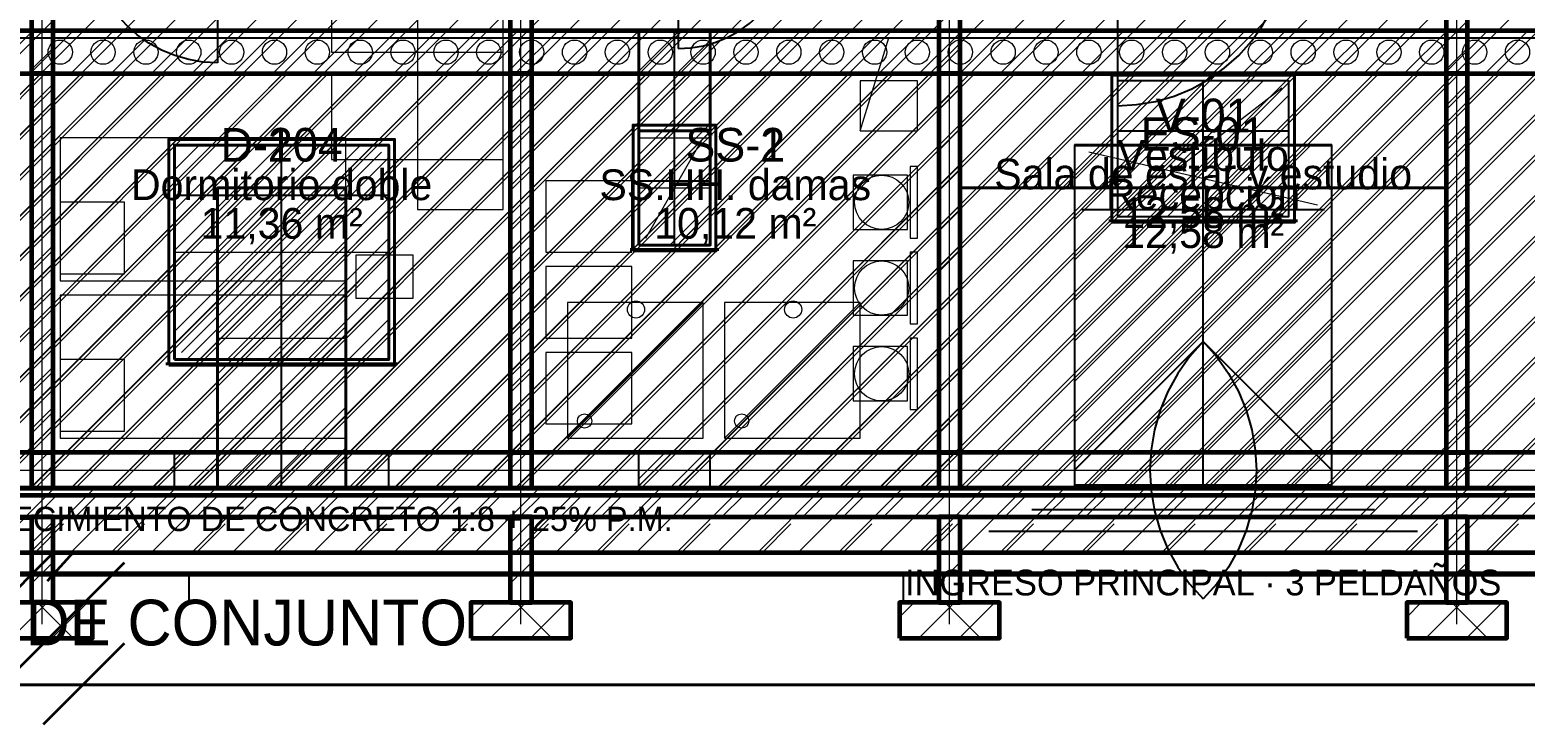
# Model space of a CAD drawing. Header units: metres. Extents: x -8 to 108, y -41 to 108.
# Drawn here: x 10.14 to 20.6, y -1.65 to 3.21 of the extents above; entities that cross this region are included whole.
import ezdxf
from ezdxf.enums import TextEntityAlignment as Align

# ---------------------------------------------------------------- set-up
doc = ezdxf.new("R2010")
doc.units = ezdxf.units.M
for name, color, linetype, lineweight in [('carpinteria', 7, 'CONTINUOUS', 25), ('eje', 7, 'CONTINUOUS', 13), ('fondo', 7, 'CONTINUOUS', 5), ('hatch', 7, 'CONTINUOUS', 9), ('hatch-2', 7, 'CONTINUOUS', 9), ('hormigon', 7, 'CONTINUOUS', 30), ('marco', 7, 'CONTINUOUS', 70), ('marco-fino', 7, 'CONTINUOUS', 25), ('marco-medio', 7, 'CONTINUOUS', 40), ('mobiliario', 7, 'CONTINUOUS', 18), ('muro-corte', 7, 'CONTINUOUS', 60), ('muro-fill', 7, 'CONTINUOUS', 25), ('muro-visto', 7, 'CONTINUOUS', 35), ('sanitario', 7, 'CONTINUOUS', 20), ('sombra', 7, 'CONTINUOUS', 5), ('tabique-fill', 7, 'CONTINUOUS', 30), ('terreno', 7, 'CONTINUOUS', 35), ('texto', 7, 'CONTINUOUS', 5), ('texto-suave', 7, 'CONTINUOUS', 5), ('vidrio', 7, 'CONTINUOUS', 18)]:
    doc.layers.add(name, color=color, linetype=linetype, lineweight=lineweight)

msp = doc.modelspace()

# ---------------------------------------------------------------- linework, layer by layer
at = {"layer": 'carpinteria'}
for p, q in [((11.45, 3.875), (11.45, 2.975)), ((11.45, 3.875), (11.45, 2.975)), ((14.675, 3.875), (14.675, 3.075)), ((14.675, 3.875), (14.675, 3.075)), ((17.75, 3.875), (17.75, 2.675)), ((14.42, 3.2), (14.88, 3.2)), ((14.65, 1.7), (14.65, 3.2)), ((18.35, 1.9), (18.35, 2.85)), ((14.42, 2.5), (14.88, 2.5)), ((14.65, 1.7), (14.65, 2.5)), ((17.75, 2.5), (18.95, 2.5)), ((11.17, 2.4), (12.63, 2.4)), ((11.9, 0.9), (11.9, 2.4)), ((11.9, 0.9), (11.9, 2.4)), ((11.9, 0.9), (11.9, 2.4)), ((18.35, 0), (18.35, 2.4)), ((11.47, 2.1), (12.33, 2.1)), ((11.47, 2.1), (12.33, 2.1)), ((11.9, 0), (11.9, 2.1)), ((11.9, 0), (11.9, 2.1)), ((14.4, 2.15), (14.9, 2.15)), ((14.4, 2.15), (14.9, 2.15)), ((11.15, 2.05), (12.65, 2.05)), ((11.15, 2.05), (12.65, 2.05)), ((17.5, 1.95), (19.2, 1.95)), ((14.42, 1.7), (14.88, 1.7)), ((14.42, 1.7), (14.88, 1.7)), ((17.45, 0.125), (18.35, 1.025)), ((19.25, 0.125), (18.35, 1.025)), ((11.17, 0.9), (12.63, 0.9)), ((11.15, 0.25), (12.65, 0.25)), ((11.15, 0), (11.15, 0.25)), ((11.15, 0.25), (12.65, 0.25)), ((11.15, 0), (11.15, 0.25)), ((12.65, 0), (12.65, 0.25)), ((12.65, 0), (12.65, 0.25)), ((14.4, 0.25), (14.9, 0.25)), ((14.4, 0), (14.4, 0.25)), ((14.4, 0.25), (14.9, 0.25)), ((14.4, 0), (14.4, 0.25)), ((14.9, 0), (14.9, 0.25)), ((14.9, 0), (14.9, 0.25)), ((17.45, 0.125), (17.45, 0.125)), ((19.25, 0.125), (19.25, 0.125)), ((11.15, 0), (12.65, 0)), ((11.15, 0), (12.65, 0)), ((11.47, 0), (12.33, 0)), ((11.47, 0), (12.33, 0)), ((14.4, 0), (14.9, 0)), ((14.4, 0), (14.9, 0))]:
    msp.add_line(p, q, dxfattribs=at)
for points in [[(11.45, 2.975), (11.349, 2.981), (11.25, 2.998), (11.153, 3.026), (11.06, 3.064), (10.971, 3.113), (10.889, 3.171), (10.814, 3.239), (10.746, 3.314), (10.688, 3.396), (10.639, 3.485), (10.601, 3.578), (10.573, 3.675), (10.556, 3.774), (10.55, 3.875)], [(11.45, 2.975), (11.349, 2.981), (11.25, 2.998), (11.153, 3.026), (11.06, 3.064), (10.971, 3.113), (10.889, 3.171), (10.814, 3.239), (10.746, 3.314), (10.688, 3.396), (10.639, 3.485), (10.601, 3.578), (10.573, 3.675), (10.556, 3.774), (10.55, 3.875)], [(14.675, 3.075), (14.765, 3.08), (14.853, 3.095), (14.939, 3.12), (15.022, 3.154), (15.101, 3.198), (15.174, 3.25), (15.241, 3.309), (15.3, 3.376), (15.352, 3.449), (15.396, 3.528), (15.43, 3.611), (15.455, 3.697), (15.47, 3.785), (15.475, 3.875)], [(14.675, 3.075), (14.765, 3.08), (14.853, 3.095), (14.939, 3.12), (15.022, 3.154), (15.101, 3.198), (15.174, 3.25), (15.241, 3.309), (15.3, 3.376), (15.352, 3.449), (15.396, 3.528), (15.43, 3.611), (15.455, 3.697), (15.47, 3.785), (15.475, 3.875)], [(17.75, 2.675), (17.884, 2.683), (18.017, 2.705), (18.146, 2.742), (18.271, 2.794), (18.388, 2.859), (18.498, 2.937), (18.599, 3.026), (18.688, 3.127), (18.766, 3.237), (18.831, 3.354), (18.883, 3.479), (18.92, 3.608), (18.942, 3.741), (18.95, 3.875)], [(18.35, 1.025), (18.255, 0.919), (18.172, 0.802), (18.103, 0.677), (18.049, 0.545), (18.009, 0.408), (17.985, 0.268), (17.977, 0.125), (17.985, -0.018), (18.009, -0.158), (18.049, -0.295), (18.103, -0.427), (18.172, -0.552), (18.255, -0.669), (18.35, -0.775)], [(18.35, 1.025), (18.445, 0.919), (18.528, 0.802), (18.597, 0.677), (18.651, 0.545), (18.691, 0.408), (18.715, 0.268), (18.723, 0.125), (18.715, -0.018), (18.691, -0.158), (18.651, -0.295), (18.597, -0.427), (18.528, -0.552), (18.445, -0.669), (18.35, -0.775)]]:
    msp.add_lwpolyline(points, dxfattribs=at)
for points in [[(17.75, 1.9), (18.95, 1.9), (18.95, 2.85), (17.75, 2.85)], [(14.4, 1.7), (14.9, 1.7), (14.9, 2.5), (14.4, 2.5)], [(14.4, 1.7), (14.9, 1.7), (14.9, 2.5), (14.4, 2.5)], [(11.15, 0.9), (12.65, 0.9), (12.65, 2.4), (11.15, 2.4)], [(11.15, 0.9), (12.65, 0.9), (12.65, 2.4), (11.15, 2.4)], [(17.45, 0), (19.25, 0), (19.25, 2.4), (17.45, 2.4)]]:
    msp.add_lwpolyline(points, close=True, dxfattribs=at)
at = {"layer": 'eje'}
for p, q in [((10.225, -0.95), (10.225, 10.55)), ((10.225, -0.95), (10.225, 10.55)), ((13.575, -0.95), (13.575, 10.55)), ((13.575, -0.95), (13.575, 10.55)), ((16.575, -0.95), (16.575, 10.55)), ((16.575, -0.95), (16.575, 10.55)), ((20.125, -0.95), (20.125, 10.55)), ((20.125, -0.95), (20.125, 10.55)), ((-0.95, 0.125), (24.95, 0.125)), ((-0.95, 0.125), (24.95, 0.125))]:
    msp.add_line(p, q, dxfattribs=at)
at = {"layer": 'fondo'}
for points in [[(14.4, 1.7), (14.9, 1.7), (14.9, 3.2), (14.4, 3.2)], [(17.75, 1.9), (18.95, 1.9), (18.95, 2.85), (17.75, 2.85)], [(14.4, 1.7), (14.9, 1.7), (14.9, 2.5), (14.4, 2.5)], [(14.4, 1.7), (14.9, 1.7), (14.9, 2.5), (14.4, 2.5)], [(14.4, 1.7), (14.9, 1.7), (14.9, 2.5), (14.4, 2.5)], [(11.15, 0.9), (12.65, 0.9), (12.65, 2.4), (11.15, 2.4)], [(11.15, 0.9), (12.65, 0.9), (12.65, 2.4), (11.15, 2.4)], [(11.15, 0.9), (12.65, 0.9), (12.65, 2.4), (11.15, 2.4)], [(17.45, 0), (19.25, 0), (19.25, 2.4), (17.45, 2.4)], [(11.45, 0), (12.35, 0), (12.35, 2.1), (11.45, 2.1)], [(11.45, 0), (12.35, 0), (12.35, 2.1), (11.45, 2.1)], [(11.15, 0), (12.65, 0), (12.65, 0.25), (11.15, 0.25)], [(11.15, 0), (12.65, 0), (12.65, 0.25), (11.15, 0.25)], [(14.4, 0), (14.9, 0), (14.9, 0.25), (14.4, 0.25)], [(14.4, 0), (14.9, 0), (14.9, 0.25), (14.4, 0.25)], [(17.45, 0), (19.25, 0), (19.25, 0.25), (17.45, 0.25)]]:
    msp.add_lwpolyline(points, close=True, dxfattribs=at)
at = {"layer": 'hatch'}
for p, q in [((7.029, 0), (13.529, 6.5)), ((7.029, 0), (13.529, 6.5)), ((7.312, 0), (13.812, 6.5)), ((7.312, 0), (13.812, 6.5)), ((7.595, 0), (14.095, 6.5)), ((7.595, 0), (14.095, 6.5)), ((7.878, 0), (14.378, 6.5)), ((7.878, 0), (14.378, 6.5)), ((8.161, 0), (14.661, 6.5)), ((8.161, 0), (14.661, 6.5)), ((8.444, 0), (14.944, 6.5)), ((8.444, 0), (14.944, 6.5)), ((8.726, 0), (15.226, 6.5)), ((8.726, 0), (15.226, 6.5)), ((9.009, 0), (15.509, 6.5)), ((9.009, 0), (15.509, 6.5)), ((9.292, 0), (15.792, 6.5)), ((9.292, 0), (15.792, 6.5)), ((9.575, 0), (16.075, 6.5)), ((9.575, 0), (16.075, 6.5)), ((9.858, 0), (16.358, 6.5)), ((9.858, 0), (16.358, 6.5)), ((10.141, 0), (16.641, 6.5)), ((10.141, 0), (16.641, 6.5)), ((10.424, 0), (16.924, 6.5)), ((10.424, 0), (16.924, 6.5)), ((10.706, 0), (17.206, 6.5)), ((10.706, 0), (17.206, 6.5)), ((10.989, 0), (17.489, 6.5)), ((10.989, 0), (17.489, 6.5)), ((11.272, 0), (17.772, 6.5)), ((11.272, 0), (17.772, 6.5)), ((11.555, 0), (18.055, 6.5)), ((11.555, 0), (18.055, 6.5)), ((11.838, 0), (18.338, 6.5)), ((11.838, 0), (18.338, 6.5)), ((12.121, 0), (18.621, 6.5)), ((12.121, 0), (18.621, 6.5)), ((12.403, 0), (18.903, 6.5)), ((12.403, 0), (18.903, 6.5)), ((12.686, 0), (19.186, 6.5)), ((12.686, 0), (19.186, 6.5)), ((12.969, 0), (19.469, 6.5)), ((12.969, 0), (19.469, 6.5)), ((13.252, 0), (19.752, 6.5)), ((13.252, 0), (19.752, 6.5)), ((13.535, 0), (20.035, 6.5)), ((13.535, 0), (20.035, 6.5)), ((13.818, 0), (20.318, 6.5)), ((13.818, 0), (20.318, 6.5)), ((14.101, 0), (20.601, 6.5)), ((14.101, 0), (20.601, 6.5)), ((14.383, 0), (20.883, 6.5)), ((14.383, 0), (20.883, 6.5)), ((14.666, 0), (21.166, 6.5)), ((14.666, 0), (21.166, 6.5)), ((14.949, 0), (21.449, 6.5)), ((14.949, 0), (21.449, 6.5)), ((15.232, 0), (21.732, 6.5)), ((15.232, 0), (21.732, 6.5)), ((15.515, 0), (22.015, 6.5)), ((15.515, 0), (22.015, 6.5)), ((15.798, 0), (22.298, 6.5)), ((15.798, 0), (22.298, 6.5)), ((16.08, 0), (22.58, 6.5)), ((16.08, 0), (22.58, 6.5)), ((16.363, 0), (22.863, 6.5)), ((16.363, 0), (22.863, 6.5)), ((16.646, 0), (23.146, 6.5)), ((16.646, 0), (23.146, 6.5)), ((16.929, 0), (23.429, 6.5)), ((16.929, 0), (23.429, 6.5)), ((17.212, 0), (23.712, 6.5)), ((17.212, 0), (23.712, 6.5)), ((17.495, 0), (23.995, 6.5)), ((17.495, 0), (23.995, 6.5)), ((17.777, 0), (24, 6.223)), ((17.777, 0), (24, 6.223)), ((18.06, 0), (24, 5.94)), ((18.06, 0), (24, 5.94)), ((18.343, 0), (24, 5.657)), ((18.343, 0), (24, 5.657)), ((18.626, 0), (24, 5.374)), ((18.626, 0), (24, 5.374)), ((18.909, 0), (24, 5.091)), ((18.909, 0), (24, 5.091)), ((19.192, 0), (24, 4.808)), ((19.192, 0), (24, 4.808)), ((19.475, 0), (24, 4.525)), ((19.475, 0), (24, 4.525)), ((19.757, 0), (24, 4.243)), ((19.757, 0), (24, 4.243)), ((20.04, 0), (24, 3.96)), ((20.04, 0), (24, 3.96)), ((20.323, 0), (24, 3.677)), ((20.323, 0), (24, 3.677)), ((9.858, 2.9), (10.158, 3.2)), ((10.141, 2.9), (10.441, 3.2)), ((10.424, 2.9), (10.724, 3.2)), ((10.706, 2.9), (11.006, 3.2)), ((10.989, 2.9), (11.289, 3.2)), ((11.272, 2.9), (11.572, 3.2)), ((11.555, 2.9), (11.855, 3.2)), ((11.838, 2.9), (12.138, 3.2)), ((12.121, 2.9), (12.421, 3.2)), ((12.403, 2.9), (12.703, 3.2)), ((12.686, 2.9), (12.986, 3.2)), ((12.969, 2.9), (13.269, 3.2)), ((13.252, 2.9), (13.552, 3.2)), ((13.535, 2.9), (13.835, 3.2)), ((13.818, 2.9), (14.118, 3.2)), ((14.101, 2.9), (14.401, 3.2)), ((14.383, 2.9), (14.683, 3.2)), ((14.4, 2.897), (14.703, 3.2)), ((14.4, 3.18), (14.42, 3.2)), ((14.666, 2.9), (14.966, 3.2)), ((14.949, 2.9), (15.249, 3.2)), ((15.232, 2.9), (15.532, 3.2)), ((15.515, 2.9), (15.815, 3.2)), ((15.798, 2.9), (16.098, 3.2)), ((16.08, 2.9), (16.38, 3.2)), ((16.363, 2.9), (16.663, 3.2)), ((16.646, 2.9), (16.946, 3.2)), ((16.929, 2.9), (17.229, 3.2)), ((17.212, 2.9), (17.512, 3.2)), ((17.495, 2.9), (17.795, 3.2)), ((17.777, 2.9), (18.077, 3.2)), ((18.06, 2.9), (18.36, 3.2)), ((18.343, 2.9), (18.643, 3.2)), ((18.626, 2.9), (18.926, 3.2)), ((18.909, 2.9), (19.209, 3.2)), ((19.192, 2.9), (19.492, 3.2)), ((19.475, 2.9), (19.775, 3.2)), ((19.757, 2.9), (20.057, 3.2)), ((20.04, 2.9), (20.34, 3.2)), ((20.323, 2.9), (20.623, 3.2)), ((10.15, 2.928), (10.3, 3.078)), ((10.15, 2.928), (10.3, 3.078)), ((13.5, 2.928), (13.65, 3.078)), ((13.5, 2.928), (13.65, 3.078)), ((14.4, 2.614), (14.9, 3.114)), ((16.5, 2.928), (16.65, 3.078)), ((16.5, 2.928), (16.65, 3.078)), ((20.05, 2.928), (20.2, 3.078)), ((20.05, 2.928), (20.2, 3.078)), ((7.316, 0), (10.216, 2.9)), ((7.345, 0), (10.245, 2.9)), ((7.599, 0), (10.499, 2.9)), ((7.628, 0), (10.528, 2.9)), ((7.882, 0), (10.782, 2.9)), ((7.911, 0), (10.811, 2.9)), ((8.165, 0), (11.065, 2.9)), ((8.194, 0), (11.094, 2.9)), ((8.448, 0), (11.348, 2.9)), ((8.476, 0), (11.376, 2.9)), ((8.73, 0), (11.63, 2.9)), ((8.759, 0), (11.659, 2.9)), ((9.013, 0), (11.913, 2.9)), ((9.042, 0), (11.942, 2.9)), ((9.296, 0), (12.196, 2.9)), ((9.325, 0), (12.225, 2.9)), ((9.579, 0), (12.479, 2.9)), ((9.608, 0), (12.508, 2.9)), ((9.862, 0), (12.762, 2.9)), ((9.891, 0), (12.791, 2.9)), ((10.145, 0), (13.045, 2.9)), ((10.15, 2.678), (10.3, 2.828)), ((10.174, 0), (13.074, 2.9)), ((10.427, 0), (13.327, 2.9)), ((10.456, 0), (13.356, 2.9)), ((10.71, 0), (13.61, 2.9)), ((10.739, 0), (13.639, 2.9)), ((10.993, 0), (13.893, 2.9)), ((11.022, 0), (13.922, 2.9)), ((11.276, 0), (14.176, 2.9)), ((11.305, 0), (14.205, 2.9)), ((11.559, 0), (14.459, 2.9)), ((11.588, 0), (14.488, 2.9)), ((11.842, 0), (14.742, 2.9)), ((11.871, 0), (14.771, 2.9)), ((12.125, 0), (15.025, 2.9)), ((12.153, 0), (15.053, 2.9)), ((12.407, 0), (15.307, 2.9)), ((12.436, 0), (15.336, 2.9)), ((12.69, 0), (15.59, 2.9)), ((12.719, 0), (15.619, 2.9)), ((12.973, 0), (15.873, 2.9)), ((13.002, 0), (15.902, 2.9)), ((13.256, 0), (16.156, 2.9)), ((13.285, 0), (16.185, 2.9)), ((13.5, 2.678), (13.65, 2.828)), ((13.539, 0), (16.439, 2.9)), ((13.568, 0), (16.468, 2.9)), ((13.822, 0), (16.65, 2.828)), ((13.851, 0), (16.751, 2.9)), ((14.133, 0), (17.033, 2.9)), ((14.4, 2.331), (14.9, 2.831)), ((14.416, 0), (17.316, 2.9)), ((14.699, 0), (17.599, 2.9)), ((14.982, 0), (17.882, 2.9)), ((15.265, 0), (18.165, 2.9)), ((15.548, 0), (18.448, 2.9)), ((15.83, 0), (18.73, 2.9)), ((16.113, 0), (19.013, 2.9)), ((16.396, 0), (19.296, 2.9)), ((16.5, 2.678), (16.65, 2.828)), ((16.679, 0), (19.579, 2.9)), ((16.962, 0), (19.862, 2.9)), ((17.245, 0), (20.145, 2.9)), ((17.527, 0), (20.427, 2.9)), ((17.75, 2.114), (18.486, 2.85)), ((17.75, 2.397), (18.203, 2.85)), ((17.75, 2.68), (17.92, 2.85)), ((17.81, 0), (20.71, 2.9)), ((17.819, 1.9), (18.769, 2.85)), ((18.093, 0), (20.993, 2.9)), ((18.376, 0), (21.276, 2.9)), ((18.659, 0), (21.559, 2.9)), ((18.942, 0), (21.842, 2.9)), ((19.225, 0), (22.125, 2.9)), ((19.507, 0), (22.407, 2.9)), ((19.79, 0), (22.69, 2.9)), ((20.05, 2.678), (20.2, 2.828)), ((20.073, 0), (22.973, 2.9)), ((20.356, 0), (23.256, 2.9)), ((10.15, 2.646), (10.3, 2.796)), ((10.15, 2.646), (10.3, 2.796)), ((13.5, 2.646), (13.65, 2.796)), ((13.5, 2.646), (13.65, 2.796)), ((16.5, 2.646), (16.65, 2.796)), ((16.5, 2.646), (16.65, 2.796)), ((18.101, 1.9), (18.95, 2.749)), ((20.05, 2.646), (20.2, 2.796)), ((20.05, 2.646), (20.2, 2.796)), ((10.15, 2.396), (10.3, 2.546)), ((10.15, 2.363), (10.3, 2.513)), ((10.15, 2.363), (10.3, 2.513)), ((13.5, 2.396), (13.65, 2.546)), ((13.5, 2.363), (13.65, 2.513)), ((13.5, 2.363), (13.65, 2.513)), ((14.104, 0), (16.65, 2.546)), ((14.4, 2.049), (14.9, 2.549)), ((16.5, 2.396), (16.65, 2.546)), ((16.5, 2.363), (16.65, 2.513)), ((16.5, 2.363), (16.65, 2.513)), ((20.05, 2.396), (20.2, 2.546)), ((20.05, 2.363), (20.2, 2.513)), ((20.05, 2.363), (20.2, 2.513)), ((14.4, 2.049), (14.851, 2.5)), ((14.4, 2.331), (14.569, 2.5)), ((14.4, 2.049), (14.851, 2.5)), ((14.4, 2.331), (14.569, 2.5)), ((14.4, 2.049), (14.851, 2.5)), ((14.4, 2.331), (14.569, 2.5)), ((18.384, 1.9), (18.95, 2.466)), ((11.15, 1.097), (12.453, 2.4)), ((11.15, 1.38), (12.17, 2.4)), ((11.15, 1.663), (11.887, 2.4)), ((11.15, 1.946), (11.604, 2.4)), ((11.15, 2.228), (11.322, 2.4)), ((11.15, 1.097), (12.453, 2.4)), ((11.15, 1.38), (12.17, 2.4)), ((11.15, 1.663), (11.887, 2.4)), ((11.15, 1.946), (11.604, 2.4)), ((11.15, 2.228), (11.322, 2.4)), ((11.15, 1.097), (12.453, 2.4)), ((11.15, 1.38), (12.17, 2.4)), ((11.15, 1.663), (11.887, 2.4)), ((11.15, 1.946), (11.604, 2.4)), ((11.15, 2.228), (11.322, 2.4)), ((11.236, 0.9), (12.65, 2.314)), ((11.236, 0.9), (12.65, 2.314)), ((11.236, 0.9), (12.65, 2.314)), ((17.45, 0.746), (19.104, 2.4)), ((17.45, 1.028), (18.822, 2.4)), ((17.45, 1.311), (18.539, 2.4)), ((17.45, 1.594), (18.256, 2.4)), ((17.45, 1.877), (17.973, 2.4)), ((17.45, 2.16), (17.69, 2.4)), ((10.15, 2.113), (10.3, 2.263)), ((10.15, 2.08), (10.3, 2.23)), ((10.15, 2.08), (10.3, 2.23)), ((13.5, 2.113), (13.65, 2.263)), ((13.5, 2.08), (13.65, 2.23)), ((13.5, 2.08), (13.65, 2.23)), ((14.387, 0), (16.65, 2.263)), ((14.4, 1.766), (14.9, 2.266)), ((14.4, 1.766), (14.9, 2.266)), ((14.4, 1.766), (14.9, 2.266)), ((14.4, 1.766), (14.9, 2.266)), ((16.5, 2.113), (16.65, 2.263)), ((16.5, 2.08), (16.65, 2.23)), ((16.5, 2.08), (16.65, 2.23)), ((17.45, 0.463), (19.25, 2.263)), ((20.05, 2.113), (20.2, 2.263)), ((20.05, 2.08), (20.2, 2.23)), ((20.05, 2.08), (20.2, 2.23)), ((11.45, 1.363), (12.187, 2.1)), ((11.45, 1.646), (11.904, 2.1)), ((11.45, 1.928), (11.622, 2.1)), ((11.45, 1.363), (12.187, 2.1)), ((11.45, 1.646), (11.904, 2.1)), ((11.45, 1.928), (11.622, 2.1)), ((18.667, 1.9), (18.95, 2.183)), ((11.519, 0.9), (12.65, 2.031)), ((11.519, 0.9), (12.65, 2.031)), ((11.519, 0.9), (12.65, 2.031)), ((10.15, 1.83), (10.3, 1.98)), ((10.15, 1.797), (10.3, 1.947)), ((10.15, 1.797), (10.3, 1.947)), ((11.45, 1.08), (12.35, 1.98)), ((11.45, 1.08), (12.35, 1.98)), ((13.5, 1.83), (13.65, 1.98)), ((13.5, 1.797), (13.65, 1.947)), ((13.5, 1.797), (13.65, 1.947)), ((14.617, 1.7), (14.9, 1.983)), ((14.617, 1.7), (14.9, 1.983)), ((14.617, 1.7), (14.9, 1.983)), ((14.617, 1.7), (14.9, 1.983)), ((14.67, 0), (16.65, 1.98)), ((16.5, 1.83), (16.65, 1.98)), ((16.5, 1.797), (16.65, 1.947)), ((16.5, 1.797), (16.65, 1.947)), ((17.45, 0.18), (19.25, 1.98)), ((20.05, 1.83), (20.2, 1.98)), ((20.05, 1.797), (20.2, 1.947)), ((20.05, 1.797), (20.2, 1.947)), ((10.15, 1.547), (10.3, 1.697)), ((11.45, 0.797), (12.35, 1.697)), ((11.45, 0.797), (12.35, 1.697)), ((11.801, 0.9), (12.65, 1.749)), ((11.801, 0.9), (12.65, 1.749)), ((11.801, 0.9), (12.65, 1.749)), ((13.5, 1.547), (13.65, 1.697)), ((14.953, 0), (16.65, 1.697)), ((16.5, 1.547), (16.65, 1.697)), ((17.553, 0), (19.25, 1.697)), ((20.05, 1.547), (20.2, 1.697)), ((10.15, 1.514), (10.3, 1.664)), ((10.15, 1.514), (10.3, 1.664)), ((13.5, 1.514), (13.65, 1.664)), ((13.5, 1.514), (13.65, 1.664)), ((16.5, 1.514), (16.65, 1.664)), ((16.5, 1.514), (16.65, 1.664)), ((20.05, 1.514), (20.2, 1.664)), ((20.05, 1.514), (20.2, 1.664)), ((12.084, 0.9), (12.65, 1.466)), ((12.084, 0.9), (12.65, 1.466)), ((12.084, 0.9), (12.65, 1.466)), ((10.15, 1.264), (10.3, 1.414)), ((10.15, 1.231), (10.3, 1.381)), ((10.15, 1.231), (10.3, 1.381)), ((11.45, 0.514), (12.35, 1.414)), ((11.45, 0.514), (12.35, 1.414)), ((13.5, 1.264), (13.65, 1.414)), ((13.5, 1.231), (13.65, 1.381)), ((13.5, 1.231), (13.65, 1.381)), ((15.236, 0), (16.65, 1.414)), ((16.5, 1.264), (16.65, 1.414)), ((16.5, 1.231), (16.65, 1.381)), ((16.5, 1.231), (16.65, 1.381)), ((17.836, 0), (19.25, 1.414)), ((20.05, 1.264), (20.2, 1.414)), ((20.05, 1.231), (20.2, 1.381)), ((20.05, 1.231), (20.2, 1.381)), ((12.367, 0.9), (12.65, 1.183)), ((12.367, 0.9), (12.65, 1.183)), ((12.367, 0.9), (12.65, 1.183)), ((10.15, 0.981), (10.3, 1.131)), ((10.15, 0.949), (10.3, 1.099)), ((10.15, 0.949), (10.3, 1.099)), ((11.45, 0.231), (12.35, 1.131)), ((11.45, 0.231), (12.35, 1.131)), ((13.5, 0.981), (13.65, 1.131)), ((13.5, 0.949), (13.65, 1.099)), ((13.5, 0.949), (13.65, 1.099)), ((15.519, 0), (16.65, 1.131)), ((16.5, 0.981), (16.65, 1.131)), ((16.5, 0.949), (16.65, 1.099)), ((16.5, 0.949), (16.65, 1.099)), ((18.119, 0), (19.25, 1.131)), ((20.05, 0.981), (20.2, 1.131)), ((20.05, 0.949), (20.2, 1.099)), ((20.05, 0.949), (20.2, 1.099)), ((10.15, 0.699), (10.3, 0.849)), ((11.501, 0), (12.35, 0.849)), ((11.501, 0), (12.35, 0.849)), ((13.5, 0.699), (13.65, 0.849)), ((15.801, 0), (16.65, 0.849)), ((16.5, 0.699), (16.65, 0.849)), ((18.401, 0), (19.25, 0.849)), ((20.05, 0.699), (20.2, 0.849)), ((10.15, 0.666), (10.3, 0.816)), ((10.15, 0.666), (10.3, 0.816)), ((13.5, 0.666), (13.65, 0.816)), ((13.5, 0.666), (13.65, 0.816)), ((16.5, 0.666), (16.65, 0.816)), ((16.5, 0.666), (16.65, 0.816)), ((20.05, 0.666), (20.2, 0.816)), ((20.05, 0.666), (20.2, 0.816)), ((10.15, 0.416), (10.3, 0.566)), ((10.15, 0.383), (10.3, 0.533)), ((10.15, 0.383), (10.3, 0.533)), ((11.784, 0), (12.35, 0.566)), ((11.784, 0), (12.35, 0.566)), ((13.5, 0.416), (13.65, 0.566)), ((13.5, 0.383), (13.65, 0.533)), ((13.5, 0.383), (13.65, 0.533)), ((16.084, 0), (16.65, 0.566)), ((16.5, 0.416), (16.65, 0.566)), ((16.5, 0.383), (16.65, 0.533)), ((16.5, 0.383), (16.65, 0.533)), ((18.684, 0), (19.25, 0.566)), ((20.05, 0.416), (20.2, 0.566)), ((20.05, 0.383), (20.2, 0.533)), ((20.05, 0.383), (20.2, 0.533)), ((10.141, 0), (10.391, 0.25)), ((10.141, 0), (10.391, 0.25)), ((10.15, 0.133), (10.3, 0.283)), ((10.424, 0), (10.674, 0.25)), ((10.424, 0), (10.674, 0.25)), ((10.706, 0), (10.956, 0.25)), ((10.706, 0), (10.956, 0.25)), ((10.989, 0), (11.239, 0.25)), ((10.989, 0), (11.239, 0.25)), ((11.15, 0.197), (11.203, 0.25)), ((11.15, 0.197), (11.203, 0.25)), ((11.236, 0), (11.486, 0.25)), ((11.236, 0), (11.486, 0.25)), ((11.272, 0), (11.522, 0.25)), ((11.272, 0), (11.522, 0.25)), ((11.519, 0), (11.769, 0.25)), ((11.519, 0), (11.769, 0.25)), ((11.555, 0), (11.805, 0.25)), ((11.555, 0), (11.805, 0.25)), ((11.801, 0), (12.051, 0.25)), ((11.801, 0), (12.051, 0.25)), ((11.838, 0), (12.088, 0.25)), ((11.838, 0), (12.088, 0.25)), ((12.067, 0), (12.35, 0.283)), ((12.067, 0), (12.35, 0.283)), ((12.084, 0), (12.334, 0.25)), ((12.084, 0), (12.334, 0.25)), ((12.121, 0), (12.371, 0.25)), ((12.121, 0), (12.371, 0.25)), ((12.367, 0), (12.617, 0.25)), ((12.367, 0), (12.617, 0.25)), ((12.403, 0), (12.653, 0.25)), ((12.403, 0), (12.653, 0.25)), ((12.686, 0), (12.936, 0.25)), ((12.686, 0), (12.936, 0.25)), ((12.969, 0), (13.219, 0.25)), ((12.969, 0), (13.219, 0.25)), ((13.252, 0), (13.502, 0.25)), ((13.252, 0), (13.502, 0.25)), ((13.5, 0.133), (13.65, 0.283)), ((13.535, 0), (13.785, 0.25)), ((13.535, 0), (13.785, 0.25)), ((13.818, 0), (14.068, 0.25)), ((13.818, 0), (14.068, 0.25)), ((14.101, 0), (14.351, 0.25)), ((14.101, 0), (14.351, 0.25)), ((14.383, 0), (14.633, 0.25)), ((14.383, 0), (14.633, 0.25)), ((14.4, 0.066), (14.584, 0.25)), ((14.4, 0.066), (14.584, 0.25)), ((14.617, 0), (14.867, 0.25)), ((14.617, 0), (14.867, 0.25)), ((14.666, 0), (14.916, 0.25)), ((14.666, 0), (14.916, 0.25)), ((14.949, 0), (15.199, 0.25)), ((14.949, 0), (15.199, 0.25)), ((15.232, 0), (15.482, 0.25)), ((15.232, 0), (15.482, 0.25)), ((15.515, 0), (15.765, 0.25)), ((15.515, 0), (15.765, 0.25)), ((15.798, 0), (16.048, 0.25)), ((15.798, 0), (16.048, 0.25)), ((16.08, 0), (16.33, 0.25)), ((16.08, 0), (16.33, 0.25)), ((16.363, 0), (16.613, 0.25)), ((16.363, 0), (16.613, 0.25)), ((16.367, 0), (16.65, 0.283)), ((16.5, 0.133), (16.65, 0.283)), ((16.646, 0), (16.896, 0.25)), ((16.646, 0), (16.896, 0.25)), ((16.929, 0), (17.179, 0.25)), ((16.929, 0), (17.179, 0.25)), ((17.212, 0), (17.462, 0.25)), ((17.212, 0), (17.462, 0.25)), ((17.45, 0.18), (17.52, 0.25)), ((17.495, 0), (17.745, 0.25)), ((17.495, 0), (17.745, 0.25)), ((17.553, 0), (17.803, 0.25)), ((17.777, 0), (18.027, 0.25)), ((17.777, 0), (18.027, 0.25)), ((17.836, 0), (18.086, 0.25)), ((18.06, 0), (18.31, 0.25)), ((18.06, 0), (18.31, 0.25)), ((18.119, 0), (18.369, 0.25)), ((18.343, 0), (18.593, 0.25)), ((18.343, 0), (18.593, 0.25)), ((18.401, 0), (18.651, 0.25)), ((18.626, 0), (18.876, 0.25)), ((18.626, 0), (18.876, 0.25)), ((18.684, 0), (18.934, 0.25)), ((18.909, 0), (19.159, 0.25)), ((18.909, 0), (19.159, 0.25)), ((18.967, 0), (19.25, 0.283)), ((18.967, 0), (19.217, 0.25)), ((19.192, 0), (19.442, 0.25)), ((19.192, 0), (19.442, 0.25)), ((19.475, 0), (19.725, 0.25)), ((19.475, 0), (19.725, 0.25)), ((19.757, 0), (20.007, 0.25)), ((19.757, 0), (20.007, 0.25)), ((20.04, 0), (20.29, 0.25)), ((20.04, 0), (20.29, 0.25)), ((20.05, 0.133), (20.2, 0.283)), ((20.323, 0), (20.573, 0.25)), ((20.323, 0), (20.573, 0.25)), ((9.858, -0.45), (10.308, 0)), ((9.858, -0.45), (10.308, 0)), ((10.424, -0.45), (10.874, 0)), ((10.424, -0.45), (10.874, 0)), ((10.706, -0.45), (11.156, 0)), ((10.706, -0.45), (11.156, 0)), ((10.989, -0.45), (11.439, 0)), ((10.989, -0.45), (11.439, 0)), ((11.272, -0.45), (11.722, 0)), ((11.272, -0.45), (11.722, 0)), ((11.555, -0.45), (12.005, 0)), ((11.555, -0.45), (12.005, 0)), ((11.838, -0.45), (12.288, 0)), ((11.838, -0.45), (12.288, 0)), ((12.121, -0.45), (12.571, 0)), ((12.121, -0.45), (12.571, 0)), ((12.403, -0.45), (12.853, 0)), ((12.403, -0.45), (12.853, 0)), ((12.686, -0.45), (13.136, 0)), ((12.686, -0.45), (13.136, 0)), ((12.969, -0.45), (13.419, 0)), ((12.969, -0.45), (13.419, 0)), ((13.252, -0.45), (13.702, 0)), ((13.252, -0.45), (13.702, 0)), ((13.535, -0.45), (13.985, 0)), ((13.535, -0.45), (13.985, 0)), ((13.818, -0.45), (14.268, 0)), ((13.818, -0.45), (14.268, 0)), ((14.101, -0.45), (14.551, 0)), ((14.101, -0.45), (14.551, 0)), ((14.383, -0.45), (14.833, 0)), ((14.383, -0.45), (14.833, 0)), ((14.666, -0.45), (15.116, 0)), ((14.666, -0.45), (15.116, 0)), ((14.949, -0.45), (15.399, 0)), ((14.949, -0.45), (15.399, 0)), ((15.232, -0.45), (15.682, 0)), ((15.232, -0.45), (15.682, 0)), ((15.515, -0.45), (15.965, 0)), ((15.515, -0.45), (15.965, 0)), ((15.798, -0.45), (16.248, 0)), ((15.798, -0.45), (16.248, 0)), ((16.08, -0.45), (16.53, 0)), ((16.08, -0.45), (16.53, 0)), ((16.363, -0.45), (16.813, 0)), ((16.363, -0.45), (16.813, 0)), ((16.646, -0.45), (17.096, 0)), ((16.646, -0.45), (17.096, 0)), ((16.929, -0.45), (17.379, 0)), ((16.929, -0.45), (17.379, 0)), ((17.212, -0.45), (17.662, 0)), ((17.212, -0.45), (17.662, 0)), ((17.495, -0.45), (17.945, 0)), ((17.495, -0.45), (17.945, 0)), ((17.777, -0.45), (18.227, 0)), ((17.777, -0.45), (18.227, 0)), ((18.06, -0.45), (18.51, 0)), ((18.06, -0.45), (18.51, 0)), ((18.343, -0.45), (18.793, 0)), ((18.343, -0.45), (18.793, 0)), ((18.626, -0.45), (19.076, 0)), ((18.626, -0.45), (19.076, 0)), ((18.909, -0.45), (19.359, 0)), ((18.909, -0.45), (19.359, 0)), ((19.192, -0.45), (19.642, 0)), ((19.192, -0.45), (19.642, 0)), ((19.475, -0.45), (19.925, 0)), ((19.475, -0.45), (19.925, 0)), ((19.757, -0.45), (20.207, 0)), ((19.757, -0.45), (20.207, 0)), ((20.04, -0.45), (20.49, 0)), ((20.04, -0.45), (20.49, 0)), ((20.323, -0.45), (20.773, 0)), ((20.323, -0.45), (20.773, 0)), ((10.141, -0.45), (10.591, 0)), ((10.141, -0.45), (10.591, 0)), ((10.174, -0.2), (10.324, -0.05)), ((10.456, -0.2), (10.606, -0.05)), ((10.739, -0.2), (10.889, -0.05)), ((11.022, -0.2), (11.172, -0.05)), ((11.305, -0.2), (11.455, -0.05)), ((11.588, -0.2), (11.738, -0.05)), ((11.871, -0.2), (12.021, -0.05)), ((12.153, -0.2), (12.303, -0.05)), ((12.436, -0.2), (12.586, -0.05)), ((12.719, -0.2), (12.869, -0.05)), ((13.002, -0.2), (13.152, -0.05)), ((13.285, -0.2), (13.435, -0.05)), ((13.568, -0.2), (13.718, -0.05)), ((13.851, -0.2), (14.001, -0.05)), ((14.133, -0.2), (14.283, -0.05)), ((14.416, -0.2), (14.566, -0.05)), ((14.699, -0.2), (14.849, -0.05)), ((14.982, -0.2), (15.132, -0.05)), ((15.265, -0.2), (15.415, -0.05)), ((15.548, -0.2), (15.698, -0.05)), ((15.83, -0.2), (15.98, -0.05)), ((16.113, -0.2), (16.263, -0.05)), ((16.396, -0.2), (16.546, -0.05)), ((16.679, -0.2), (16.829, -0.05)), ((16.962, -0.2), (17.112, -0.05)), ((17.245, -0.2), (17.395, -0.05)), ((17.527, -0.2), (17.677, -0.05)), ((17.81, -0.2), (17.96, -0.05)), ((18.093, -0.2), (18.243, -0.05)), ((18.376, -0.2), (18.526, -0.05)), ((18.659, -0.2), (18.809, -0.05)), ((18.942, -0.2), (19.092, -0.05)), ((19.225, -0.2), (19.375, -0.05)), ((19.507, -0.2), (19.657, -0.05)), ((19.79, -0.2), (19.94, -0.05)), ((20.073, -0.2), (20.223, -0.05)), ((20.356, -0.2), (20.506, -0.05)), ((10.15, -0.384), (10.3, -0.234)), ((10.174, -0.45), (10.374, -0.25)), ((10.739, -0.45), (10.939, -0.25)), ((11.305, -0.45), (11.505, -0.25)), ((11.871, -0.45), (12.071, -0.25)), ((12.436, -0.45), (12.636, -0.25)), ((13.002, -0.45), (13.202, -0.25)), ((13.5, -0.384), (13.65, -0.234)), ((13.568, -0.45), (13.768, -0.25)), ((14.133, -0.45), (14.333, -0.25)), ((14.699, -0.45), (14.899, -0.25)), ((15.265, -0.45), (15.465, -0.25)), ((15.83, -0.45), (16.03, -0.25)), ((16.396, -0.45), (16.596, -0.25)), ((16.5, -0.384), (16.65, -0.234)), ((16.962, -0.45), (17.162, -0.25)), ((17.527, -0.45), (17.727, -0.25)), ((18.093, -0.45), (18.293, -0.25)), ((18.659, -0.45), (18.859, -0.25)), ((19.225, -0.45), (19.425, -0.25)), ((19.79, -0.45), (19.99, -0.25)), ((20.05, -0.384), (20.2, -0.234)), ((20.356, -0.45), (20.556, -0.25)), ((10.15, -0.667), (10.3, -0.517)), ((13.5, -0.667), (13.65, -0.517)), ((16.5, -0.667), (16.65, -0.517)), ((20.05, -0.667), (20.2, -0.517)), ((10.009, -1.05), (10.259, -0.8)), ((10.191, -0.8), (10.441, -1.05)), ((10.292, -1.05), (10.542, -0.8)), ((13.225, -0.901), (13.326, -0.8)), ((13.359, -1.05), (13.609, -0.8)), ((13.541, -0.8), (13.791, -1.05)), ((13.642, -1.05), (13.892, -0.8)), ((16.225, -0.901), (16.326, -0.8)), ((16.359, -1.05), (16.609, -0.8)), ((16.541, -0.8), (16.791, -1.05)), ((16.642, -1.05), (16.892, -0.8)), ((19.775, -0.901), (19.876, -0.8)), ((19.909, -1.05), (20.159, -0.8)), ((20.091, -0.8), (20.341, -1.05)), ((20.192, -1.05), (20.442, -0.8))]:
    msp.add_line(p, q, dxfattribs=at)
at = {"layer": 'hatch-2'}
for centre in [(10.35, 3.05), (10.65, 3.05), (10.95, 3.05), (11.25, 3.05), (11.55, 3.05), (11.85, 3.05), (12.15, 3.05), (12.45, 3.05), (12.75, 3.05), (13.05, 3.05), (13.35, 3.05), (13.65, 3.05), (13.95, 3.05), (14.25, 3.05), (14.55, 3.05), (14.85, 3.05), (15.15, 3.05), (15.45, 3.05), (15.75, 3.05), (16.05, 3.05), (16.35, 3.05), (16.65, 3.05), (16.95, 3.05), (17.25, 3.05), (17.55, 3.05), (17.85, 3.05), (18.15, 3.05), (18.45, 3.05), (18.75, 3.05), (19.05, 3.05), (19.35, 3.05), (19.65, 3.05), (19.95, 3.05), (20.25, 3.05), (20.55, 3.05)]:
    msp.add_circle(centre, 0.085, dxfattribs=at)
at = {"layer": 'hormigon'}
for points in [[(0, 2.9), (24, 2.9), (24, 3.2), (0, 3.2)], [(0, -0.45), (24, -0.45), (24, 0), (0, 0)], [(0, -0.45), (24, -0.45), (24, 0), (0, 0)], [(0.25, -0.2), (23.75, -0.2), (23.75, -0.05), (0.25, -0.05)], [(10.15, -0.8), (10.3, -0.8), (10.3, -0.2), (10.15, -0.2)], [(13.5, -0.8), (13.65, -0.8), (13.65, -0.2), (13.5, -0.2)], [(16.5, -0.8), (16.65, -0.8), (16.65, -0.2), (16.5, -0.2)], [(20.05, -0.8), (20.2, -0.8), (20.2, -0.2), (20.05, -0.2)], [(9.875, -1.05), (10.575, -1.05), (10.575, -0.8), (9.875, -0.8)], [(13.225, -1.05), (13.925, -1.05), (13.925, -0.8), (13.225, -0.8)], [(16.225, -1.05), (16.925, -1.05), (16.925, -0.8), (16.225, -0.8)], [(19.775, -1.05), (20.475, -1.05), (20.475, -0.8), (19.775, -0.8)]]:
    msp.add_lwpolyline(points, close=True, dxfattribs=at)
at = {"layer": 'marco'}
msp.add_line((1.25, -0.6), (58.85, -0.6), dxfattribs=at)
at = {"layer": 'marco-fino'}
for p, q in [((0, 3.2), (24, 3.2)), ((0, 3.2), (24, 3.2)), ((0, 3.15), (24, 3.15)), ((16.65, 0), (16.65, 2.9)), ((20.05, 0), (20.05, 2.9)), ((17.45, 0), (19.25, 0)), ((17.15, -0.15), (19.55, -0.15)), ((16.85, -0.3), (19.85, -0.3)), ((16.55, -0.45), (20.15, -0.45)), ((11.25, -0.6), (11.25, -0.8)), ((16.25, -0.6), (16.25, -0.8))]:
    msp.add_line(p, q, dxfattribs=at)
for points in [[(0.25, 0), (16.65, 0), (16.65, 2.9), (0.25, 2.9)], [(0.25, 0), (23.75, 0), (23.75, 2.9), (0.25, 2.9)]]:
    msp.add_lwpolyline(points, close=True, dxfattribs=at)
at = {"layer": 'marco-medio'}
for p, q in [((17.45, 2.4), (19.25, 2.4)), ((16.65, 2.1), (20.05, 2.1)), ((17.69, 1.87), (19.01, 1.87)), ((14.34, 1.67), (14.96, 1.67)), ((14.34, 1.67), (14.96, 1.67)), ((11.09, 0.87), (12.71, 0.87)), ((11.09, 0.87), (12.71, 0.87)), ((0, 0), (24, 0)), ((0, 0), (24, 0)), ((0.25, 0), (23.75, 0)), ((17.45, 0.02), (19.25, 0.02)), ((2, -1.375), (31, -1.375))]:
    msp.add_line(p, q, dxfattribs=at)
for points in [[(14.4, 1.7), (14.9, 1.7), (14.9, 3.2), (14.4, 3.2)], [(17.71, 1.86), (18.99, 1.86), (18.99, 2.89), (17.71, 2.89)], [(14.36, 1.66), (14.94, 1.66), (14.94, 2.54), (14.36, 2.54)], [(14.36, 1.66), (14.94, 1.66), (14.94, 2.54), (14.36, 2.54)], [(11.11, 0.86), (12.69, 0.86), (12.69, 2.44), (11.11, 2.44)], [(11.11, 0.86), (12.69, 0.86), (12.69, 2.44), (11.11, 2.44)], [(14.4, 1.7), (14.9, 1.7), (14.9, 2.5), (14.4, 2.5)], [(11.15, 0.9), (12.65, 0.9), (12.65, 2.4), (11.15, 2.4)], [(11.45, 0), (12.35, 0), (12.35, 2.1), (11.45, 2.1)], [(11.45, 0), (12.35, 0), (12.35, 2.1), (11.45, 2.1)]]:
    msp.add_lwpolyline(points, close=True, dxfattribs=at)
at = {"layer": 'mobiliario'}
for points in [[(12.85, 1.95), (13.45, 1.95), (13.45, 3.75), (12.85, 3.75)], [(12.85, 1.95), (13.45, 1.95), (13.45, 3.75), (12.85, 3.75)], [(12.25, 3.05), (13.45, 3.05), (13.45, 3.65), (12.25, 3.65)], [(12.25, 3.05), (13.45, 3.05), (13.45, 3.65), (12.25, 3.65)], [(12.25, 2.3), (13.45, 2.3), (13.45, 2.9), (12.25, 2.9)], [(12.25, 2.3), (13.45, 2.3), (13.45, 2.9), (12.25, 2.9)], [(15.95, 2.5), (16.35, 2.5), (16.35, 2.85), (15.95, 2.85)], [(15.95, 2.5), (16.35, 2.5), (16.35, 2.85), (15.95, 2.85)], [(10.35, 1.45), (12.35, 1.45), (12.35, 2.45), (10.35, 2.45)], [(10.35, 1.45), (12.35, 1.45), (12.35, 2.45), (10.35, 2.45)], [(13.75, 1.65), (14.35, 1.65), (14.35, 2.15), (13.75, 2.15)], [(13.75, 1.65), (14.35, 1.65), (14.35, 2.15), (13.75, 2.15)], [(10.35, 1.5), (10.8, 1.5), (10.8, 2), (10.35, 2)], [(10.35, 1.5), (10.8, 1.5), (10.8, 2), (10.35, 2)], [(12.42, 1.33), (12.82, 1.33), (12.82, 1.63), (12.42, 1.63)], [(12.42, 1.33), (12.82, 1.33), (12.82, 1.63), (12.42, 1.63)], [(13.75, 1.05), (14.35, 1.05), (14.35, 1.55), (13.75, 1.55)], [(13.75, 1.05), (14.35, 1.05), (14.35, 1.55), (13.75, 1.55)], [(10.35, 0.35), (12.35, 0.35), (12.35, 1.35), (10.35, 1.35)], [(10.35, 0.35), (12.35, 0.35), (12.35, 1.35), (10.35, 1.35)], [(13.75, 0.45), (14.35, 0.45), (14.35, 0.95), (13.75, 0.95)], [(13.75, 0.45), (14.35, 0.45), (14.35, 0.95), (13.75, 0.95)], [(10.35, 0.4), (10.8, 0.4), (10.8, 0.9), (10.35, 0.9)], [(10.35, 0.4), (10.8, 0.4), (10.8, 0.9), (10.35, 0.9)]]:
    msp.add_lwpolyline(points, close=True, dxfattribs=at)
at = {"layer": 'muro-corte'}
for points in [[(10.15, 0.25), (10.3, 0.25), (10.3, 3.8), (10.15, 3.8)], [(10.15, 0.25), (10.3, 0.25), (10.3, 3.8), (10.15, 3.8)], [(13.5, 0.25), (13.65, 0.25), (13.65, 3.8), (13.5, 3.8)], [(13.5, 0.25), (13.65, 0.25), (13.65, 3.8), (13.5, 3.8)], [(16.5, 0.25), (16.65, 0.25), (16.65, 3.8), (16.5, 3.8)], [(16.5, 0.25), (16.65, 0.25), (16.65, 3.8), (16.5, 3.8)], [(20.05, 0.25), (20.2, 0.25), (20.2, 3.8), (20.05, 3.8)], [(20.05, 0.25), (20.2, 0.25), (20.2, 3.8), (20.05, 3.8)], [(0, 2.9), (24, 2.9), (24, 3.2), (0, 3.2)], [(10.15, 0), (10.3, 0), (10.3, 2.9), (10.15, 2.9)], [(13.5, 0), (13.65, 0), (13.65, 2.9), (13.5, 2.9)], [(16.5, 0), (16.65, 0), (16.65, 2.9), (16.5, 2.9)], [(20.05, 0), (20.2, 0), (20.2, 2.9), (20.05, 2.9)], [(0, 0), (24, 0), (24, 0.25), (0, 0.25)], [(0, 0), (24, 0), (24, 0.25), (0, 0.25)], [(0, -0.45), (24, -0.45), (24, 0), (0, 0)], [(0, -0.45), (24, -0.45), (24, 0), (0, 0)], [(0.25, -0.2), (23.75, -0.2), (23.75, -0.05), (0.25, -0.05)], [(10.15, -0.8), (10.3, -0.8), (10.3, -0.2), (10.15, -0.2)], [(13.5, -0.8), (13.65, -0.8), (13.65, -0.2), (13.5, -0.2)], [(16.5, -0.8), (16.65, -0.8), (16.65, -0.2), (16.5, -0.2)], [(20.05, -0.8), (20.2, -0.8), (20.2, -0.2), (20.05, -0.2)], [(9.875, -1.05), (10.575, -1.05), (10.575, -0.8), (9.875, -0.8)], [(13.225, -1.05), (13.925, -1.05), (13.925, -0.8), (13.225, -0.8)], [(16.225, -1.05), (16.925, -1.05), (16.925, -0.8), (16.225, -0.8)], [(19.775, -1.05), (20.475, -1.05), (20.475, -0.8), (19.775, -0.8)]]:
    msp.add_lwpolyline(points, close=True, dxfattribs=at)
at = {"layer": 'muro-fill'}
msp.add_lwpolyline([(0, 0), (24, 0), (24, 0.25), (0, 0.25)], close=True, dxfattribs=at)
msp.add_lwpolyline([(0, 0), (24, 0), (24, 0.25), (0, 0.25)], close=True, dxfattribs=at)
at = {"layer": 'muro-visto'}
msp.add_lwpolyline([(0, 0), (24, 0), (24, 6.5), (0, 6.5)], close=True, dxfattribs=at)
msp.add_lwpolyline([(0, 0), (24, 0), (24, 6.5), (0, 6.5)], close=True, dxfattribs=at)
at = {"layer": 'sanitario'}
for p, q in [((15.95, 2.5), (16.15, 3.15)), ((15.95, 2.5), (16.15, 3.15)), ((13.9, 0.35), (14.85, 1.3)), ((13.9, 0.35), (14.85, 1.3)), ((15, 0.35), (15.95, 1.3)), ((15, 0.35), (15.95, 1.3))]:
    msp.add_line(p, q, dxfattribs=at)
for points in [[(16.3, 1.75), (16.35, 1.75), (16.35, 2.25), (16.3, 2.25)], [(16.3, 1.75), (16.35, 1.75), (16.35, 2.25), (16.3, 2.25)], [(15.9, 1.81), (16.28, 1.81), (16.28, 2.19), (15.9, 2.19)], [(15.9, 1.81), (16.28, 1.81), (16.28, 2.19), (15.9, 2.19)], [(15.9, 1.21), (16.28, 1.21), (16.28, 1.59), (15.9, 1.59)], [(15.9, 1.21), (16.28, 1.21), (16.28, 1.59), (15.9, 1.59)], [(16.3, 1.15), (16.35, 1.15), (16.35, 1.65), (16.3, 1.65)], [(16.3, 1.15), (16.35, 1.15), (16.35, 1.65), (16.3, 1.65)], [(13.9, 0.35), (14.85, 0.35), (14.85, 1.3), (13.9, 1.3)], [(13.9, 0.35), (14.85, 0.35), (14.85, 1.3), (13.9, 1.3)], [(15, 0.35), (15.95, 0.35), (15.95, 1.3), (15, 1.3)], [(15, 0.35), (15.95, 0.35), (15.95, 1.3), (15, 1.3)], [(16.3, 0.55), (16.35, 0.55), (16.35, 1.05), (16.3, 1.05)], [(16.3, 0.55), (16.35, 0.55), (16.35, 1.05), (16.3, 1.05)], [(15.9, 0.61), (16.28, 0.61), (16.28, 0.99), (15.9, 0.99)], [(15.9, 0.61), (16.28, 0.61), (16.28, 0.99), (15.9, 0.99)]]:
    msp.add_lwpolyline(points, close=True, dxfattribs=at)
for centre, radius in [((16.1, 2), 0.19), ((16.1, 2), 0.19), ((16.1, 1.4), 0.19), ((16.1, 1.4), 0.19), ((14.38, 1.25), 0.06), ((14.38, 1.25), 0.06), ((15.48, 1.25), 0.06), ((15.48, 1.25), 0.06), ((16.1, 0.8), 0.19), ((16.1, 0.8), 0.19), ((14.02, 0.47), 0.05), ((14.02, 0.47), 0.05), ((15.12, 0.47), 0.05), ((15.12, 0.47), 0.05)]:
    msp.add_circle(centre, radius, dxfattribs=at)
at = {"layer": 'sombra'}
for points in [[(0, 0), (24, 0), (24, 6.5), (0, 6.5)], [(0, 0), (24, 0), (24, 6.5), (0, 6.5)], [(0.25, 0), (16.65, 0), (16.65, 2.9), (0.25, 2.9)], [(0.25, 0), (23.75, 0), (23.75, 2.9), (0.25, 2.9)]]:
    msp.add_lwpolyline(points, close=True, dxfattribs=at)
at = {"layer": 'tabique-fill'}
for points in [[(10.15, 0.25), (10.3, 0.25), (10.3, 3.8), (10.15, 3.8)], [(10.15, 0.25), (10.3, 0.25), (10.3, 3.8), (10.15, 3.8)], [(13.5, 0.25), (13.65, 0.25), (13.65, 3.8), (13.5, 3.8)], [(13.5, 0.25), (13.65, 0.25), (13.65, 3.8), (13.5, 3.8)], [(16.5, 0.25), (16.65, 0.25), (16.65, 3.8), (16.5, 3.8)], [(16.5, 0.25), (16.65, 0.25), (16.65, 3.8), (16.5, 3.8)], [(20.05, 0.25), (20.2, 0.25), (20.2, 3.8), (20.05, 3.8)], [(20.05, 0.25), (20.2, 0.25), (20.2, 3.8), (20.05, 3.8)], [(10.15, 0), (10.3, 0), (10.3, 2.9), (10.15, 2.9)], [(13.5, 0), (13.65, 0), (13.65, 2.9), (13.5, 2.9)], [(16.5, 0), (16.65, 0), (16.65, 2.9), (16.5, 2.9)], [(20.05, 0), (20.2, 0), (20.2, 2.9), (20.05, 2.9)]]:
    msp.add_lwpolyline(points, close=True, dxfattribs=at)
at = {"layer": 'terreno'}
for p, q in [((9.6, -0.45), (10.8, -0.45)), ((9.6, -1.153), (10.303, -0.45)), ((9.6, -0.45), (10.8, -0.45)), ((9.6, -1.153), (10.303, -0.45)), ((9.6, -0.45), (10.8, -0.45)), ((9.6, -1.153), (10.303, -0.45)), ((9.669, -1.65), (10.8, -0.519)), ((9.669, -1.65), (10.8, -0.519)), ((9.669, -1.65), (10.8, -0.519)), ((10.44, -0.45), (10.26, -0.65)), ((10.44, -0.45), (10.26, -0.65)), ((10.44, -0.45), (10.26, -0.65)), ((10.234, -1.65), (10.8, -1.084)), ((10.234, -1.65), (10.8, -1.084)), ((10.234, -1.65), (10.8, -1.084))]:
    msp.add_line(p, q, dxfattribs=at)
at = {"layer": 'vidrio'}
for p, q in [((17.8, 1.95), (18.9, 2.8)), ((14.4, 2.45), (14.9, 2.45)), ((14.45, 1.75), (14.85, 2.45)), ((14.45, 1.75), (14.85, 2.45)), ((11.2, 0.95), (12.6, 2.35)), ((11.2, 0.95), (12.6, 2.35)), ((19.15, 1.98), (17.55, 2.35)), ((14.4, 2.1), (14.9, 2.1)), ((11.15, 1.65), (12.65, 1.65)), ((11.45, 1.05), (12.35, 1.05)), ((11.45, 1.05), (12.35, 1.05)), ((11.15, 0.125), (12.65, 0.125)), ((11.15, 0.125), (12.65, 0.125)), ((14.4, 0.125), (14.9, 0.125)), ((14.4, 0.125), (14.9, 0.125))]:
    msp.add_line(p, q, dxfattribs=at)

# ---------------------------------------------------------------- texts
at = {"layer": 'texto'}
for s, height, p in [('V-01', 0.235, (18.35, 2.49)), ('D-104', 0.235, (11.9, 2.285)), ('D-204', 0.235, (11.9, 2.285)), ('SS-1', 0.235, (15.075, 2.285)), ('SS-2', 0.235, (15.075, 2.285)), ('ES-01', 0.235, (18.35, 2.36)), ('Vestíbulo', 0.215, (18.35, 2.22)), ('Sala de estar y estudio', 0.215, (18.35, 2.09)), ('Dormitorio doble', 0.215, (11.9, 2.015)), ('Dormitorio doble', 0.215, (11.9, 2.015)), ('SS.HH. damas', 0.215, (15.075, 2.015)), ('SS.HH. damas', 0.215, (15.075, 2.015)), ('Recepción', 0.215, (18.35, 1.95))]:
    msp.add_text(s, height=height, dxfattribs=at).set_placement(p, align=Align.CENTER)
msp.add_text('BLOQUE DORMITORIOS  ·  BLUEPRINT DE CONJUNTO', height=0.32, dxfattribs=at).set_placement((2, -1.1))
at = {"layer": 'texto-suave'}
for s, height, p in [('12,58 m²', 0.215, (18.35, 1.82)), ('11,36 m²', 0.215, (11.9, 1.745)), ('11,36 m²', 0.215, (11.9, 1.745)), ('10,12 m²', 0.215, (15.075, 1.745)), ('10,12 m²', 0.215, (15.075, 1.745)), ('12,58 m²', 0.215, (18.35, 1.68)), ('SOBRECIMIENTO DE CONCRETO 1:8 + 25% P.M.', 0.17, (12, -0.3)), ('SOBRECIMIENTO DE CONCRETO 1:8 + 25% P.M.', 0.17, (12, -0.3)), ('INGRESO PRINCIPAL · 3 PELDAÑOS', 0.18, (18.35, -0.75))]:
    msp.add_text(s, height=height, dxfattribs=at).set_placement(p, align=Align.CENTER)

doc.saveas('drawing.dxf')
